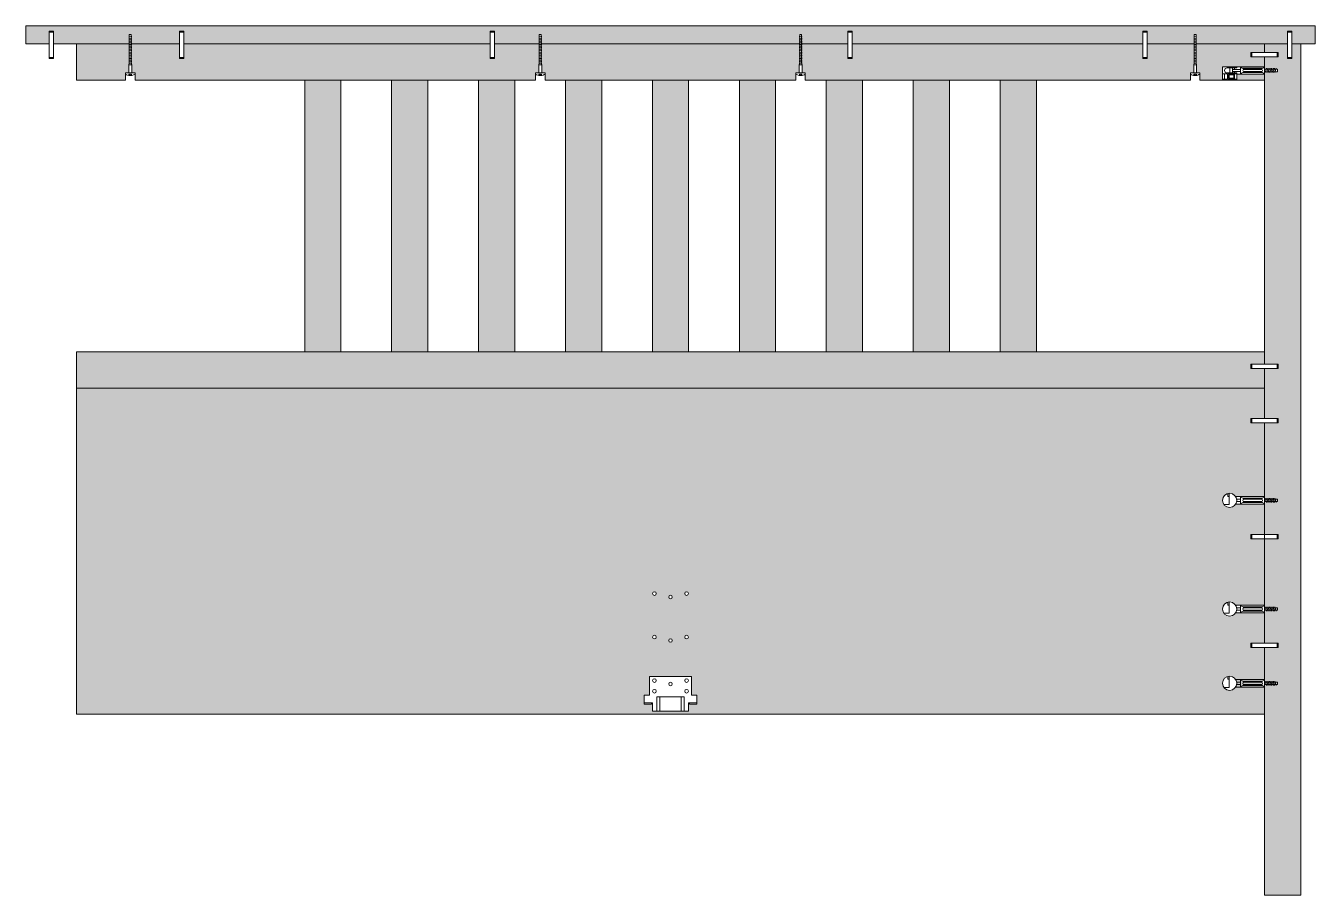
# Model space of a CAD drawing. Header units: metres. Extents: x -27.1 to 47.9, y -10.7 to 6.6.
# Drawn here: x -27.078 to -25.298, y -2.103 to -0.903 of the extents above; entities that cross this region are included whole.
import ezdxf

# ---------------------------------------------------------------- set-up
doc = ezdxf.new("R2010")
doc.units = ezdxf.units.M
doc.header["$MEASUREMENT"] = 0
doc.linetypes.add('DASHED', pattern=[0.00075, 0.0005, -0.00025])
doc.layers.add('A-DETL-MCUT1_Num_Penna__7', color=7, linetype='Continuous', lineweight=18)
doc.layers.add('A-SECT-MCUT_Num_Penna__7', color=7, linetype='Continuous', lineweight=18)
doc.layers.add('A-SECT-MCUT_Num_Penna__1', color=7, linetype='Continuous', lineweight=18, true_color=0xd1d2d4)

msp = doc.modelspace()

# ---------------------------------------------------------------- hatches: boundary and pattern name
at = {"layer": 'A-SECT-MCUT_Num_Penna__1', "linetype": 'Continuous', "lineweight": 18, "true_color": 0xd1d2d4}
for points in [[(-27.0776, -0.9033), (-27.0776, -0.9283), (-27.0453, -0.9283), (-27.0453, -0.912), (-27.0453, -0.9105), (-27.0393, -0.9105), (-27.0393, -0.912), (-27.0393, -0.912), (-27.0393, -0.9283), (-26.9347, -0.9283), (-26.9347, -0.9155), (-26.932, -0.9155), (-26.932, -0.9283), (-26.8656, -0.9283), (-26.8656, -0.912), (-26.8656, -0.9105), (-26.8596, -0.9105), (-26.8596, -0.912), (-26.8596, -0.912), (-26.8596, -0.9283), (-26.4366, -0.9283), (-26.4366, -0.912), (-26.4366, -0.9105), (-26.4306, -0.9105), (-26.4306, -0.912), (-26.4306, -0.912), (-26.4306, -0.9283), (-26.3687, -0.9283), (-26.3687, -0.9155), (-26.366, -0.9155), (-26.366, -0.9283), (-26.0093, -0.9283), (-26.0093, -0.9155), (-26.0066, -0.9155), (-26.0066, -0.9283), (-25.9427, -0.9283), (-25.9427, -0.912), (-25.9427, -0.9105), (-25.9367, -0.9105), (-25.9367, -0.912), (-25.9367, -0.912), (-25.9367, -0.9283), (-25.5356, -0.9283), (-25.5356, -0.912), (-25.5356, -0.9105), (-25.5296, -0.9105), (-25.5296, -0.912), (-25.5296, -0.912), (-25.5296, -0.9283), (-25.4647, -0.9283), (-25.4647, -0.9155), (-25.462, -0.9155), (-25.462, -0.9283), (-25.3359, -0.9283), (-25.3359, -0.912), (-25.3359, -0.9105), (-25.3299, -0.9105), (-25.3299, -0.9283), (-25.2976, -0.9283), (-25.2976, -0.9033)], [(-26.9347, -0.955), (-26.9347, -0.9283), (-27.0076, -0.9283), (-27.0076, -0.9783), (-26.9398, -0.9783), (-26.9398, -0.968), (-26.9354, -0.968), (-26.9354, -0.957)], [(-26.8656, -0.9283), (-26.932, -0.9283), (-26.932, -0.955), (-26.9314, -0.957), (-26.9314, -0.968), (-26.9268, -0.968), (-26.9268, -0.9783), (-26.3738, -0.9783), (-26.3738, -0.968), (-26.3693, -0.968), (-26.3693, -0.957), (-26.3687, -0.955), (-26.3687, -0.9283), (-26.4306, -0.9283), (-26.4306, -0.947), (-26.4306, -0.9485), (-26.4366, -0.9485), (-26.4366, -0.947), (-26.4366, -0.947), (-26.4366, -0.9283), (-26.8596, -0.9283), (-26.8596, -0.947), (-26.8596, -0.9485), (-26.8656, -0.9485), (-26.8656, -0.947), (-26.8656, -0.947)], [(-26.0093, -0.9283), (-26.366, -0.9283), (-26.366, -0.955), (-26.3653, -0.957), (-26.3653, -0.968), (-26.3608, -0.968), (-26.3608, -0.9783), (-26.0145, -0.9783), (-26.0145, -0.968), (-26.0099, -0.968), (-26.0099, -0.9548), (-26.0093, -0.9548)], [(-26.0066, -0.9283), (-26.0066, -0.955), (-26.0059, -0.957), (-26.0059, -0.968), (-26.0015, -0.968), (-26.0015, -0.9783), (-25.4698, -0.9783), (-25.4698, -0.968), (-25.4654, -0.968), (-25.4654, -0.957), (-25.4647, -0.955), (-25.4647, -0.9283), (-25.5296, -0.9283), (-25.5296, -0.9485), (-25.5356, -0.9485), (-25.5356, -0.947), (-25.5356, -0.947), (-25.5356, -0.9283), (-25.9367, -0.9283), (-25.9367, -0.9485), (-25.9427, -0.9485), (-25.9427, -0.947), (-25.9427, -0.947), (-25.9427, -0.9283)], [(-25.462, -0.9283), (-25.462, -0.955), (-25.4614, -0.957), (-25.4614, -0.968), (-25.4568, -0.968), (-25.4568, -0.9783), (-25.4256, -0.9783), (-25.4256, -0.9597), (-25.3676, -0.9597), (-25.3676, -0.9463), (-25.3866, -0.9463), (-25.3866, -0.9403), (-25.3676, -0.9403), (-25.3676, -0.9283)], [(-25.3661, -0.9667), (-25.3676, -0.9667), (-25.3676, -1.3703), (-25.3486, -1.3703), (-25.3486, -1.3763), (-25.3676, -1.3763), (-25.3676, -1.4453), (-25.3486, -1.4453), (-25.3486, -1.4513), (-25.3676, -1.4513), (-25.3676, -1.6053), (-25.3486, -1.6053), (-25.3486, -1.6113), (-25.3676, -1.6113), (-25.3676, -1.7553), (-25.3486, -1.7553), (-25.3486, -1.7613), (-25.3676, -1.7613), (-25.3676, -2.1033), (-25.3176, -2.1033), (-25.3176, -0.9283), (-25.3299, -0.9283), (-25.3299, -0.9485), (-25.3359, -0.9485), (-25.3359, -0.947), (-25.3359, -0.947), (-25.3359, -0.9283), (-25.3676, -0.9283), (-25.3676, -0.9403), (-25.3486, -0.9403), (-25.3486, -0.9463), (-25.3676, -0.9463), (-25.3676, -0.9632), (-25.3651, -0.9632), (-25.3647, -0.9619), (-25.361, -0.9619), (-25.3614, -0.9632), (-25.3595, -0.9632), (-25.3591, -0.9619), (-25.3554, -0.9619), (-25.3558, -0.9632), (-25.3539, -0.9632), (-25.3536, -0.9619), (-25.3496, -0.9619), (-25.3496, -0.9667), (-25.3531, -0.9667), (-25.3534, -0.9679), (-25.3609, -0.9679), (-25.3605, -0.9667), (-25.3624, -0.9667), (-25.3628, -0.9679), (-25.3665, -0.9679)], [(-26.6426, -0.9783), (-26.6926, -0.9783), (-26.6926, -1.3533), (-26.6426, -1.3533)], [(-26.5226, -0.9783), (-26.5726, -0.9783), (-26.5726, -1.3533), (-26.5226, -1.3533)], [(-26.4026, -0.9783), (-26.4526, -0.9783), (-26.4526, -1.3533), (-26.4026, -1.3533)], [(-26.2826, -0.9783), (-26.3326, -0.9783), (-26.3326, -1.3533), (-26.2826, -1.3533)], [(-26.1626, -0.9783), (-26.2126, -0.9783), (-26.2126, -1.3533), (-26.1626, -1.3533)], [(-26.0426, -0.9783), (-26.0926, -0.9783), (-26.0926, -1.3533), (-26.0426, -1.3533)], [(-25.9226, -0.9783), (-25.9726, -0.9783), (-25.9726, -1.3533), (-25.9226, -1.3533)], [(-25.8026, -0.9783), (-25.8526, -0.9783), (-25.8526, -1.3533), (-25.8026, -1.3533)], [(-25.6826, -0.9783), (-25.7326, -0.9783), (-25.7326, -1.3533), (-25.6826, -1.3533)], [(-25.3676, -0.9702), (-25.406, -0.9702), (-25.406, -0.9783), (-25.3676, -0.9783)], [(-25.3676, -1.3763), (-25.3866, -1.3763), (-25.3866, -1.3703), (-25.3676, -1.3703), (-25.3676, -1.3533), (-27.0076, -1.3533), (-27.0076, -1.4033), (-25.3676, -1.4033)]]:
    msp.add_hatch(color=254, dxfattribs=at).paths.add_polyline_path(points)
h = msp.add_hatch(color=254, dxfattribs=at)
h.paths.add_polyline_path([(-27.0076, -1.4033), (-27.0076, -1.8533), (-25.3676, -1.8533), (-25.3676, -1.8161, 0.437601), (-25.3719, -1.8123, 0.932839), (-25.3721, -1.8094), (-25.3961, -1.8086, -1.000001), (-25.3961, -1.8056), (-25.3676, -1.8056), (-25.3676, -1.7613), (-25.3866, -1.7613), (-25.3866, -1.7553), (-25.3676, -1.7553), (-25.3676, -1.7135), (-25.4075, -1.7135, -0.750297), (-25.4256, -1.7083, -0.751446), (-25.4075, -1.703), (-25.3676, -1.703), (-25.3676, -1.6113), (-25.3866, -1.6113), (-25.3866, -1.6053), (-25.3676, -1.6053), (-25.3676, -1.5635), (-25.4075, -1.5635, -0.750297), (-25.4256, -1.5583, -0.751446), (-25.4075, -1.553), (-25.3676, -1.553), (-25.3676, -1.4513), (-25.3866, -1.4513), (-25.3866, -1.4453), (-25.3676, -1.4453), (-25.3676, -1.4033)])
h.paths.add_polyline_path([(-26.2241, -1.8398), (-26.2241, -1.8273), (-26.2168, -1.8273), (-26.2168, -1.8013), (-26.1585, -1.8013), (-26.1585, -1.8273), (-26.1512, -1.8273), (-26.1512, -1.8398), (-26.1626, -1.8398), (-26.1626, -1.8494), (-26.2126, -1.8494), (-26.2126, -1.8398)], flags=0)
h.paths.add_polyline_path([(-26.2073, -1.747, -1), (-26.2123, -1.747, -1)], flags=0)
h.paths.add_polyline_path([(-26.2073, -1.687, -1), (-26.2123, -1.687, -1)], flags=0)
h.paths.add_polyline_path([(-26.1851, -1.7517, -1), (-26.1901, -1.7517, -1)], flags=0)
h.paths.add_polyline_path([(-26.1901, -1.6917, -1), (-26.1851, -1.6917, -1)], flags=0)
h.paths.add_polyline_path([(-26.168, -1.747, -1), (-26.163, -1.747, -1)], flags=0)
h.paths.add_polyline_path([(-26.168, -1.687, -1), (-26.163, -1.687, -1)], flags=0)
h.paths.add_polyline_path([(-25.406, -1.8108, -1), (-25.4256, -1.8108, -0.751446), (-25.4075, -1.8056, -0.141914)], flags=0)
h.paths.add_polyline_path([(-25.3708, -1.8139), (-25.3974, -1.8139, -0.267949), (-25.3961, -1.8131), (-25.3961, -1.8124), (-25.3721, -1.8131, -0.267949)], flags=0)

# ---------------------------------------------------------------- linework, layer by layer
at = {"layer": 'A-DETL-MCUT1_Num_Penna__7', "color": 7, "linetype": 'Continuous', "lineweight": 18}
for p, q in [((-27.0453, -0.912), (-27.0438, -0.9105)), ((-27.0393, -0.912), (-27.0453, -0.912)), ((-27.0453, -0.947), (-27.0453, -0.912)), ((-27.0408, -0.9105), (-27.0438, -0.9105)), ((-27.0393, -0.912), (-27.0408, -0.9105)), ((-27.0393, -0.947), (-27.0393, -0.912)), ((-26.9354, -0.9184), (-26.9314, -0.9182)), ((-26.9354, -0.9206), (-26.9314, -0.9204)), ((-26.9354, -0.9206), (-26.9314, -0.9204)), ((-26.9354, -0.9227), (-26.9314, -0.9225)), ((-26.9354, -0.9249), (-26.9314, -0.9247)), ((-26.9347, -0.9205), (-26.9347, -0.9155)), ((-26.932, -0.9155), (-26.9347, -0.9155)), ((-26.9347, -0.9313), (-26.9347, -0.9205)), ((-26.932, -0.9204), (-26.932, -0.9155)), ((-26.932, -0.9313), (-26.932, -0.9204)), ((-26.8656, -0.912), (-26.8641, -0.9105)), ((-26.8596, -0.912), (-26.8656, -0.912)), ((-26.8656, -0.947), (-26.8656, -0.912)), ((-26.8611, -0.9105), (-26.8641, -0.9105)), ((-26.8596, -0.912), (-26.8611, -0.9105)), ((-26.8596, -0.947), (-26.8596, -0.912)), ((-26.4366, -0.912), (-26.4351, -0.9105)), ((-26.4306, -0.912), (-26.4366, -0.912)), ((-26.4366, -0.947), (-26.4366, -0.912)), ((-26.4321, -0.9105), (-26.4351, -0.9105)), ((-26.4306, -0.912), (-26.4321, -0.9105)), ((-26.4306, -0.947), (-26.4306, -0.912)), ((-26.3693, -0.9184), (-26.3653, -0.9182)), ((-26.3693, -0.9206), (-26.3653, -0.9204)), ((-26.3693, -0.9206), (-26.3653, -0.9204)), ((-26.3693, -0.9227), (-26.3653, -0.9225)), ((-26.3693, -0.9249), (-26.3653, -0.9247)), ((-26.3687, -0.9205), (-26.3687, -0.9155)), ((-26.366, -0.9155), (-26.3687, -0.9155)), ((-26.3687, -0.9313), (-26.3687, -0.9205)), ((-26.366, -0.9204), (-26.366, -0.9155)), ((-26.366, -0.9313), (-26.366, -0.9204)), ((-26.0059, -0.9184), (-26.0099, -0.9182)), ((-26.0059, -0.9206), (-26.0099, -0.9204)), ((-26.0059, -0.9206), (-26.0099, -0.9204)), ((-26.0059, -0.9227), (-26.0099, -0.9225)), ((-26.0059, -0.9249), (-26.0099, -0.9247)), ((-26.0093, -0.9204), (-26.0093, -0.9155)), ((-26.0093, -0.9155), (-26.0066, -0.9155)), ((-26.0093, -0.9313), (-26.0093, -0.9204)), ((-26.0066, -0.9205), (-26.0066, -0.9155)), ((-26.0066, -0.9313), (-26.0066, -0.9205)), ((-25.9427, -0.912), (-25.9412, -0.9105)), ((-25.9367, -0.912), (-25.9427, -0.912)), ((-25.9427, -0.947), (-25.9427, -0.912)), ((-25.9382, -0.9105), (-25.9412, -0.9105)), ((-25.9367, -0.912), (-25.9382, -0.9105)), ((-25.9367, -0.947), (-25.9367, -0.912)), ((-25.5356, -0.912), (-25.5341, -0.9105)), ((-25.5296, -0.912), (-25.5356, -0.912)), ((-25.5356, -0.947), (-25.5356, -0.912)), ((-25.5311, -0.9105), (-25.5341, -0.9105)), ((-25.5296, -0.912), (-25.5311, -0.9105)), ((-25.5296, -0.947), (-25.5296, -0.912)), ((-25.4654, -0.9184), (-25.4614, -0.9182)), ((-25.4654, -0.9206), (-25.4614, -0.9204)), ((-25.4654, -0.9206), (-25.4614, -0.9204)), ((-25.4654, -0.9227), (-25.4614, -0.9225)), ((-25.4654, -0.9249), (-25.4614, -0.9247)), ((-25.4647, -0.9205), (-25.4647, -0.9155)), ((-25.462, -0.9155), (-25.4647, -0.9155)), ((-25.4647, -0.9313), (-25.4647, -0.9205)), ((-25.462, -0.9204), (-25.462, -0.9155)), ((-25.462, -0.9313), (-25.462, -0.9204)), ((-25.3359, -0.912), (-25.3344, -0.9105)), ((-25.3299, -0.912), (-25.3359, -0.912)), ((-25.3359, -0.947), (-25.3359, -0.912)), ((-25.3314, -0.9105), (-25.3344, -0.9105)), ((-25.3299, -0.912), (-25.3314, -0.9105)), ((-25.3299, -0.947), (-25.3299, -0.912)), ((-26.9354, -0.927), (-26.9314, -0.9268)), ((-26.9354, -0.9292), (-26.9314, -0.929)), ((-26.9354, -0.9314), (-26.9314, -0.9312)), ((-26.9354, -0.9335), (-26.9314, -0.9333)), ((-26.9354, -0.9357), (-26.9314, -0.9354)), ((-26.9354, -0.9378), (-26.9314, -0.9376)), ((-26.9354, -0.94), (-26.9314, -0.9397)), ((-26.9354, -0.9421), (-26.9314, -0.9419)), ((-26.9347, -0.955), (-26.9347, -0.9285)), ((-26.932, -0.955), (-26.932, -0.9285)), ((-26.3693, -0.927), (-26.3653, -0.9268)), ((-26.3693, -0.9292), (-26.3653, -0.929)), ((-26.3693, -0.9314), (-26.3653, -0.9312)), ((-26.3693, -0.9335), (-26.3653, -0.9333)), ((-26.3693, -0.9357), (-26.3653, -0.9354)), ((-26.3693, -0.9378), (-26.3653, -0.9376)), ((-26.3693, -0.94), (-26.3653, -0.9397)), ((-26.3693, -0.9421), (-26.3653, -0.9419)), ((-26.3687, -0.955), (-26.3687, -0.9285)), ((-26.366, -0.955), (-26.366, -0.9285)), ((-26.0059, -0.927), (-26.0099, -0.9268)), ((-26.0059, -0.9292), (-26.0099, -0.929)), ((-26.0059, -0.9314), (-26.0099, -0.9312)), ((-26.0059, -0.9335), (-26.0099, -0.9333)), ((-26.0059, -0.9357), (-26.0099, -0.9354)), ((-26.0059, -0.9378), (-26.0099, -0.9376)), ((-26.0059, -0.94), (-26.0099, -0.9397)), ((-26.0059, -0.9421), (-26.0099, -0.9419)), ((-26.0093, -0.955), (-26.0093, -0.9285)), ((-26.0066, -0.955), (-26.0066, -0.9285)), ((-25.4654, -0.927), (-25.4614, -0.9268)), ((-25.4654, -0.9292), (-25.4614, -0.929)), ((-25.4654, -0.9314), (-25.4614, -0.9312)), ((-25.4654, -0.9335), (-25.4614, -0.9333)), ((-25.4654, -0.9357), (-25.4614, -0.9354)), ((-25.4654, -0.9378), (-25.4614, -0.9376)), ((-25.4654, -0.94), (-25.4614, -0.9397)), ((-25.4654, -0.9421), (-25.4614, -0.9419)), ((-25.4647, -0.955), (-25.4647, -0.9285)), ((-25.462, -0.955), (-25.462, -0.9285)), ((-25.3851, -0.9403), (-25.3866, -0.9418)), ((-25.3866, -0.9418), (-25.3866, -0.9448)), ((-25.3851, -0.9403), (-25.3851, -0.9463)), ((-25.3501, -0.9403), (-25.3851, -0.9403)), ((-25.3501, -0.9403), (-25.3486, -0.9418)), ((-25.3501, -0.9403), (-25.3501, -0.9463)), ((-25.3486, -0.9448), (-25.3486, -0.9418)), ((-27.0453, -0.947), (-27.0438, -0.9485)), ((-27.0393, -0.947), (-27.0453, -0.947)), ((-27.0438, -0.9485), (-27.0408, -0.9485)), ((-27.0393, -0.947), (-27.0408, -0.9485)), ((-26.9354, -0.9443), (-26.9314, -0.944)), ((-26.9354, -0.9443), (-26.9314, -0.944)), ((-26.9354, -0.9464), (-26.9314, -0.9462)), ((-26.9354, -0.9486), (-26.9314, -0.9483)), ((-26.9354, -0.9507), (-26.9314, -0.9505)), ((-26.9354, -0.9529), (-26.9314, -0.9526)), ((-26.9354, -0.955), (-26.9314, -0.9548)), ((-26.9347, -0.955), (-26.9354, -0.957)), ((-26.9354, -0.968), (-26.9354, -0.957)), ((-26.9354, -0.957), (-26.9314, -0.957)), ((-26.9314, -0.957), (-26.932, -0.955)), ((-26.9314, -0.968), (-26.9314, -0.957)), ((-26.8656, -0.947), (-26.8641, -0.9485)), ((-26.8596, -0.947), (-26.8656, -0.947)), ((-26.8641, -0.9485), (-26.8611, -0.9485)), ((-26.8596, -0.947), (-26.8611, -0.9485)), ((-26.4366, -0.947), (-26.4351, -0.9485)), ((-26.4306, -0.947), (-26.4366, -0.947)), ((-26.4351, -0.9485), (-26.4321, -0.9485)), ((-26.4306, -0.947), (-26.4321, -0.9485)), ((-26.3693, -0.9443), (-26.3653, -0.944)), ((-26.3693, -0.9443), (-26.3653, -0.944)), ((-26.3693, -0.9464), (-26.3653, -0.9462)), ((-26.3693, -0.9486), (-26.3653, -0.9483)), ((-26.3693, -0.9507), (-26.3653, -0.9505)), ((-26.3693, -0.9529), (-26.3653, -0.9526)), ((-26.3693, -0.955), (-26.3653, -0.9548)), ((-26.3687, -0.955), (-26.3693, -0.957)), ((-26.3693, -0.968), (-26.3693, -0.957)), ((-26.3693, -0.957), (-26.3653, -0.957)), ((-26.3653, -0.957), (-26.366, -0.955)), ((-26.3653, -0.968), (-26.3653, -0.957)), ((-26.0059, -0.9443), (-26.0099, -0.944)), ((-26.0059, -0.9443), (-26.0099, -0.944)), ((-26.0059, -0.9464), (-26.0099, -0.9462)), ((-26.0059, -0.9486), (-26.0099, -0.9483)), ((-26.0059, -0.9507), (-26.0099, -0.9505)), ((-26.0059, -0.9529), (-26.0099, -0.9526)), ((-26.0059, -0.955), (-26.0099, -0.9548)), ((-26.0099, -0.957), (-26.0093, -0.955)), ((-26.0099, -0.968), (-26.0099, -0.957)), ((-26.0059, -0.957), (-26.0099, -0.957)), ((-26.0066, -0.955), (-26.0059, -0.957)), ((-26.0059, -0.968), (-26.0059, -0.957)), ((-25.9427, -0.947), (-25.9412, -0.9485)), ((-25.9367, -0.947), (-25.9427, -0.947)), ((-25.9412, -0.9485), (-25.9382, -0.9485)), ((-25.9367, -0.947), (-25.9382, -0.9485)), ((-25.5356, -0.947), (-25.5341, -0.9485)), ((-25.5296, -0.947), (-25.5356, -0.947)), ((-25.5341, -0.9485), (-25.5311, -0.9485)), ((-25.5296, -0.947), (-25.5311, -0.9485)), ((-25.4654, -0.9443), (-25.4614, -0.944)), ((-25.4654, -0.9443), (-25.4614, -0.944)), ((-25.4654, -0.9464), (-25.4614, -0.9462)), ((-25.4654, -0.9486), (-25.4614, -0.9483)), ((-25.4654, -0.9507), (-25.4614, -0.9505)), ((-25.4654, -0.9529), (-25.4614, -0.9526)), ((-25.4654, -0.955), (-25.4614, -0.9548)), ((-25.4647, -0.955), (-25.4654, -0.957)), ((-25.4654, -0.968), (-25.4654, -0.957)), ((-25.4654, -0.957), (-25.4614, -0.957)), ((-25.4614, -0.957), (-25.462, -0.955)), ((-25.4614, -0.968), (-25.4614, -0.957)), ((-25.406, -0.9597), (-25.4256, -0.9597)), ((-25.4256, -0.9695), (-25.4256, -0.9597)), ((-25.406, -0.9614), (-25.406, -0.9597)), ((-25.4006, -0.9702), (-25.4006, -0.9597)), ((-25.3851, -0.9463), (-25.3866, -0.9448)), ((-25.3501, -0.9463), (-25.3851, -0.9463)), ((-25.3676, -0.9702), (-25.3676, -0.9597)), ((-25.3501, -0.9463), (-25.3486, -0.9448)), ((-25.3359, -0.947), (-25.3344, -0.9485)), ((-25.3299, -0.947), (-25.3359, -0.947)), ((-25.3344, -0.9485), (-25.3314, -0.9485)), ((-25.3299, -0.947), (-25.3314, -0.9485)), ((-26.9398, -0.968), (-26.9398, -0.9699)), ((-26.9268, -0.968), (-26.9398, -0.968)), ((-26.9328, -0.9719), (-26.934, -0.9719)), ((-26.9268, -0.968), (-26.9268, -0.9699)), ((-26.3738, -0.968), (-26.3738, -0.9699)), ((-26.3608, -0.968), (-26.3738, -0.968)), ((-26.3667, -0.9719), (-26.3679, -0.9719)), ((-26.3608, -0.968), (-26.3608, -0.9699)), ((-26.0145, -0.968), (-26.0145, -0.9699)), ((-26.0145, -0.968), (-26.0015, -0.968)), ((-26.0085, -0.9719), (-26.0073, -0.9719)), ((-26.0015, -0.968), (-26.0015, -0.9699)), ((-25.4698, -0.968), (-25.4698, -0.9699)), ((-25.4568, -0.968), (-25.4698, -0.968)), ((-25.4628, -0.9719), (-25.464, -0.9719)), ((-25.4568, -0.968), (-25.4568, -0.9699)), ((-25.4185, -0.9695), (-25.4256, -0.9695)), ((-25.4256, -0.9783), (-25.4256, -0.9769)), ((-25.4185, -0.9769), (-25.4256, -0.9769)), ((-25.406, -0.9783), (-25.4256, -0.9783)), ((-25.4227, -0.9769), (-25.4227, -0.9695)), ((-25.406, -0.9614), (-25.4193, -0.9614)), ((-25.406, -0.9684), (-25.4193, -0.9684)), ((-25.4185, -0.9695), (-25.4185, -0.9769)), ((-25.406, -0.9695), (-25.4178, -0.9695)), ((-25.4178, -0.9695), (-25.4178, -0.9769)), ((-25.406, -0.9769), (-25.4178, -0.9769)), ((-25.41, -0.971), (-25.4165, -0.971)), ((-25.4165, -0.9755), (-25.4165, -0.971)), ((-25.41, -0.9755), (-25.4165, -0.9755)), ((-25.4156, -0.9614), (-25.4156, -0.9684)), ((-25.4156, -0.9614), (-25.4119, -0.9614)), ((-25.4156, -0.9684), (-25.4119, -0.9684)), ((-25.4119, -0.9684), (-25.4119, -0.9614)), ((-25.4119, -0.9634), (-25.4006, -0.9634)), ((-25.4119, -0.9664), (-25.4006, -0.9664)), ((-25.41, -0.9755), (-25.41, -0.971)), ((-25.4089, -0.9634), (-25.4089, -0.9614)), ((-25.4089, -0.9684), (-25.4089, -0.9664)), ((-25.4089, -0.9769), (-25.4089, -0.9695)), ((-25.406, -0.9783), (-25.406, -0.9684)), ((-25.3706, -0.9619), (-25.3976, -0.9619)), ((-25.3976, -0.9619), (-25.3976, -0.9619)), ((-25.3976, -0.9649), (-25.3976, -0.9649)), ((-25.3976, -0.9679), (-25.3706, -0.9679)), ((-25.3961, -0.9627), (-25.3721, -0.9627)), ((-25.3961, -0.9634), (-25.3721, -0.9634)), ((-25.3721, -0.9664), (-25.3961, -0.9664)), ((-25.3961, -0.9672), (-25.3721, -0.9672)), ((-25.3706, -0.9619), (-25.3706, -0.9619)), ((-25.3706, -0.9649), (-25.3706, -0.9649)), ((-25.3647, -0.9619), (-25.3665, -0.9679)), ((-25.3629, -0.9619), (-25.3646, -0.9679)), ((-25.361, -0.9619), (-25.3628, -0.9679)), ((-25.3591, -0.9619), (-25.3609, -0.9679)), ((-25.3573, -0.9619), (-25.359, -0.9679)), ((-25.3554, -0.9619), (-25.3572, -0.9679)), ((-25.3536, -0.9619), (-25.3553, -0.9679)), ((-25.3517, -0.9619), (-25.3534, -0.9679)), ((-25.3496, -0.9667), (-25.3496, -0.9632)), ((-25.3851, -1.3703), (-25.3866, -1.3718)), ((-25.3851, -1.3703), (-25.3851, -1.3763)), ((-25.3501, -1.3703), (-25.3851, -1.3703)), ((-25.3501, -1.3703), (-25.3486, -1.3718)), ((-25.3501, -1.3703), (-25.3501, -1.3763)), ((-25.3866, -1.3718), (-25.3866, -1.3748)), ((-25.3851, -1.3763), (-25.3866, -1.3748)), ((-25.3501, -1.3763), (-25.3851, -1.3763)), ((-25.3501, -1.3763), (-25.3486, -1.3748)), ((-25.3486, -1.3748), (-25.3486, -1.3718)), ((-25.3851, -1.4453), (-25.3866, -1.4468)), ((-25.3866, -1.4468), (-25.3866, -1.4498)), ((-25.3851, -1.4513), (-25.3866, -1.4498)), ((-25.3851, -1.4453), (-25.3851, -1.4513)), ((-25.3501, -1.4453), (-25.3851, -1.4453)), ((-25.3501, -1.4513), (-25.3851, -1.4513)), ((-25.3501, -1.4453), (-25.3486, -1.4468)), ((-25.3501, -1.4453), (-25.3501, -1.4513)), ((-25.3501, -1.4513), (-25.3486, -1.4498)), ((-25.3486, -1.4498), (-25.3486, -1.4468)), ((-25.4163, -1.5638), (-25.4163, -1.5485)), ((-25.4239, -1.5638), (-25.4163, -1.5638)), ((-25.4183, -1.5528), (-25.4183, -1.5488)), ((-25.4163, -1.5528), (-25.4183, -1.5528)), ((-25.4061, -1.5568), (-25.4006, -1.5568)), ((-25.4061, -1.5598), (-25.4006, -1.5598)), ((-25.4006, -1.553), (-25.4006, -1.5635)), ((-25.3976, -1.5553), (-25.3706, -1.5553)), ((-25.3976, -1.5583), (-25.3976, -1.5583)), ((-25.3706, -1.5613), (-25.3976, -1.5613)), ((-25.3976, -1.5613), (-25.3976, -1.5613)), ((-25.3961, -1.556), (-25.3721, -1.556)), ((-25.3721, -1.5568), (-25.3961, -1.5568)), ((-25.3961, -1.5598), (-25.3721, -1.5598)), ((-25.3961, -1.5605), (-25.3721, -1.5605)), ((-25.3706, -1.5583), (-25.3706, -1.5583)), ((-25.3706, -1.5613), (-25.3706, -1.5613)), ((-25.3676, -1.553), (-25.3676, -1.5635)), ((-25.3647, -1.5613), (-25.3665, -1.5553)), ((-25.3629, -1.5613), (-25.3646, -1.5553)), ((-25.361, -1.5613), (-25.3628, -1.5553)), ((-25.3591, -1.5613), (-25.3609, -1.5553)), ((-25.3573, -1.5613), (-25.359, -1.5553)), ((-25.3554, -1.5613), (-25.3572, -1.5553)), ((-25.3536, -1.5613), (-25.3553, -1.5553)), ((-25.3517, -1.5613), (-25.3534, -1.5553)), ((-25.3496, -1.5565), (-25.3496, -1.56)), ((-25.3851, -1.6053), (-25.3866, -1.6068)), ((-25.3866, -1.6068), (-25.3866, -1.6098)), ((-25.3851, -1.6113), (-25.3866, -1.6098)), ((-25.3851, -1.6053), (-25.3851, -1.6113)), ((-25.3501, -1.6053), (-25.3851, -1.6053)), ((-25.3501, -1.6113), (-25.3851, -1.6113)), ((-25.3501, -1.6053), (-25.3486, -1.6068)), ((-25.3501, -1.6053), (-25.3501, -1.6113)), ((-25.3501, -1.6113), (-25.3486, -1.6098)), ((-25.3486, -1.6098), (-25.3486, -1.6068)), ((-25.4183, -1.7028), (-25.4183, -1.6988)), ((-25.4163, -1.7028), (-25.4183, -1.7028)), ((-25.4163, -1.7138), (-25.4163, -1.6985)), ((-25.4061, -1.7068), (-25.4006, -1.7068)), ((-25.4006, -1.703), (-25.4006, -1.7135)), ((-25.3976, -1.7053), (-25.3706, -1.7053)), ((-25.3976, -1.7083), (-25.3976, -1.7083)), ((-25.3961, -1.706), (-25.3721, -1.706)), ((-25.3721, -1.7068), (-25.3961, -1.7068)), ((-25.3706, -1.7083), (-25.3706, -1.7083)), ((-25.3676, -1.703), (-25.3676, -1.7135)), ((-25.3647, -1.7113), (-25.3665, -1.7053)), ((-25.3629, -1.7113), (-25.3646, -1.7053)), ((-25.361, -1.7113), (-25.3628, -1.7053)), ((-25.3591, -1.7113), (-25.3609, -1.7053)), ((-25.3573, -1.7113), (-25.359, -1.7053)), ((-25.3554, -1.7113), (-25.3572, -1.7053)), ((-25.3536, -1.7113), (-25.3553, -1.7053)), ((-25.3517, -1.7113), (-25.3534, -1.7053)), ((-25.3496, -1.7065), (-25.3496, -1.71)), ((-25.4239, -1.7138), (-25.4163, -1.7138)), ((-25.4061, -1.7098), (-25.4006, -1.7098)), ((-25.3706, -1.7113), (-25.3976, -1.7113)), ((-25.3976, -1.7113), (-25.3976, -1.7113)), ((-25.3961, -1.7098), (-25.3721, -1.7098)), ((-25.3961, -1.7105), (-25.3721, -1.7105)), ((-25.3706, -1.7113), (-25.3706, -1.7113)), ((-25.3851, -1.7553), (-25.3866, -1.7568)), ((-25.3866, -1.7568), (-25.3866, -1.7598)), ((-25.3851, -1.7613), (-25.3866, -1.7598)), ((-25.3851, -1.7553), (-25.3851, -1.7613)), ((-25.3501, -1.7553), (-25.3851, -1.7553)), ((-25.3501, -1.7613), (-25.3851, -1.7613)), ((-25.3501, -1.7553), (-25.3486, -1.7568)), ((-25.3501, -1.7553), (-25.3501, -1.7613)), ((-25.3501, -1.7613), (-25.3486, -1.7598)), ((-25.3486, -1.7598), (-25.3486, -1.7568)), ((-26.2168, -1.8013), (-26.2168, -1.8273)), ((-26.1585, -1.8013), (-26.1585, -1.8273)), ((-25.4183, -1.8053), (-25.4183, -1.8014)), ((-25.4163, -1.8053), (-25.4183, -1.8053)), ((-25.4163, -1.8164), (-25.4163, -1.8011)), ((-25.4061, -1.8094), (-25.4006, -1.8094)), ((-25.4061, -1.8124), (-25.4006, -1.8124)), ((-25.4006, -1.8056), (-25.4006, -1.8161)), ((-25.3976, -1.8079), (-25.3706, -1.8079)), ((-25.3976, -1.8109), (-25.3976, -1.8109)), ((-25.3706, -1.8139), (-25.3976, -1.8139)), ((-25.3976, -1.8139), (-25.3976, -1.8139)), ((-25.3961, -1.8086), (-25.3721, -1.8086)), ((-25.3721, -1.8094), (-25.3961, -1.8094)), ((-25.3961, -1.8124), (-25.3721, -1.8124)), ((-25.3961, -1.8131), (-25.3721, -1.8131)), ((-25.3706, -1.8109), (-25.3706, -1.8109)), ((-25.3706, -1.8139), (-25.3706, -1.8139)), ((-25.3676, -1.8056), (-25.3676, -1.8161)), ((-25.3647, -1.8139), (-25.3665, -1.8079)), ((-25.3629, -1.8139), (-25.3646, -1.8079)), ((-25.361, -1.8139), (-25.3628, -1.8079)), ((-25.3591, -1.8139), (-25.3609, -1.8079)), ((-25.3573, -1.8139), (-25.359, -1.8079)), ((-25.3554, -1.8139), (-25.3572, -1.8079)), ((-25.3536, -1.8139), (-25.3553, -1.8079)), ((-25.3517, -1.8139), (-25.3534, -1.8079)), ((-25.3496, -1.8091), (-25.3496, -1.8126)), ((-26.2168, -1.8273), (-26.2241, -1.8273)), ((-26.2064, -1.8494), (-26.2064, -1.8296)), ((-26.2064, -1.8296), (-26.1689, -1.8296)), ((-26.2022, -1.8296), (-26.2022, -1.8494)), ((-26.173, -1.8296), (-26.173, -1.8494)), ((-26.1689, -1.8494), (-26.1689, -1.8296)), ((-26.1585, -1.8273), (-26.1512, -1.8273)), ((-25.4239, -1.8164), (-25.4163, -1.8164)), ((-26.2126, -1.8377), (-26.2241, -1.8377)), ((-26.2137, -1.8398), (-26.2241, -1.8398)), ((-26.2137, -1.8377), (-26.2137, -1.8398)), ((-26.2126, -1.8377), (-26.2126, -1.8494)), ((-26.1626, -1.8377), (-26.1626, -1.8494)), ((-26.1626, -1.8377), (-26.1512, -1.8377)), ((-26.1616, -1.8377), (-26.1616, -1.8398)), ((-26.1616, -1.8398), (-26.1512, -1.8398))]:
    msp.add_line(p, q, dxfattribs=at)
at = {"layer": 'A-DETL-MCUT1_Num_Penna__7', "color": 7, "linetype": 'DASHED', "lineweight": 18}
for p, q in [((-26.9316, -0.9701), (-26.9352, -0.9701)), ((-26.9352, -0.9718), (-26.9352, -0.9701)), ((-26.9343, -0.9719), (-26.9343, -0.9701)), ((-26.9325, -0.9719), (-26.9325, -0.9701)), ((-26.9316, -0.9718), (-26.9316, -0.9701)), ((-26.3655, -0.9701), (-26.3692, -0.9701)), ((-26.3692, -0.9718), (-26.3692, -0.9701)), ((-26.3682, -0.9719), (-26.3682, -0.9701)), ((-26.3664, -0.9719), (-26.3664, -0.9701)), ((-26.3655, -0.9718), (-26.3655, -0.9701)), ((-26.0097, -0.9701), (-26.0061, -0.9701)), ((-26.0097, -0.9718), (-26.0097, -0.9701)), ((-26.0088, -0.9719), (-26.0088, -0.9701)), ((-26.007, -0.9719), (-26.007, -0.9701)), ((-26.0061, -0.9718), (-26.0061, -0.9701)), ((-25.4616, -0.9701), (-25.4652, -0.9701)), ((-25.4652, -0.9718), (-25.4652, -0.9701)), ((-25.4643, -0.9719), (-25.4643, -0.9701)), ((-25.4625, -0.9719), (-25.4625, -0.9701)), ((-25.4616, -0.9718), (-25.4616, -0.9701))]:
    msp.add_line(p, q, dxfattribs=at)
at = {"layer": 'A-DETL-MCUT1_Num_Penna__7', "color": 7, "linetype": 'Continuous', "lineweight": 18, "flags": 128}
for points in [[(-25.3496, -0.9632), (-25.3676, -0.9632)], [(-25.3676, -0.9667), (-25.3496, -0.9667)], [(-25.3676, -1.5565), (-25.3496, -1.5565)], [(-25.3496, -1.56), (-25.3676, -1.56)], [(-25.3676, -1.7065), (-25.3496, -1.7065)], [(-25.3496, -1.71), (-25.3676, -1.71)], [(-26.1585, -1.8013), (-26.2168, -1.8013)], [(-25.3676, -1.8091), (-25.3496, -1.8091)], [(-25.3496, -1.8126), (-25.3676, -1.8126)], [(-26.2241, -1.8273), (-26.2241, -1.8398)], [(-26.1512, -1.8398), (-26.1512, -1.8273)], [(-26.2126, -1.8494), (-26.1626, -1.8494)]]:
    msp.add_lwpolyline(points, dxfattribs=at)
at = {"layer": 'A-DETL-MCUT1_Num_Penna__7', "color": 7, "linetype": 'Continuous', "lineweight": 18}
for centre, radius in [((-25.4158, -1.5583), 0.0098), ((-26.2098, -1.687), 0.0025), ((-26.1876, -1.6917), 0.0025), ((-26.1655, -1.687), 0.0025), ((-25.4158, -1.7083), 0.0098), ((-26.2098, -1.747), 0.0025), ((-26.1876, -1.7517), 0.0025), ((-26.1655, -1.747), 0.0025), ((-26.2098, -1.807), 0.0025), ((-26.2098, -1.807), 0.0025), ((-26.1876, -1.8117), 0.0025), ((-26.1876, -1.8117), 0.0025), ((-26.1655, -1.807), 0.0025), ((-26.1655, -1.807), 0.0025), ((-25.4158, -1.8108), 0.0098), ((-26.2098, -1.8217), 0.0025), ((-26.1655, -1.8217), 0.0025)]:
    msp.add_circle(centre, radius, dxfattribs=at)
for centre, radius, start, end in [((-25.3971, -0.9581), 0.00389, 204.283, 261.9772), ((-25.3712, -0.9581), 0.00389, 278.0228, 335.717), ((-26.9335, -0.9609), 0.011, 235.237, 267.7461), ((-26.9334, -0.96), 0.0119, 272.9028, 303.3985), ((-26.3675, -0.9609), 0.011, 235.237, 267.7461), ((-26.3673, -0.96), 0.0119, 272.9028, 303.3985), ((-26.0079, -0.96), 0.0119, 236.6015, 267.0972), ((-26.0078, -0.9609), 0.011, 272.2539, 304.763), ((-25.4635, -0.9609), 0.011, 235.237, 267.7461), ((-25.4634, -0.96), 0.0119, 272.9028, 303.3985), ((-25.4193, -0.9649), 0.0035, 90, 270), ((-25.3971, -0.9718), 0.00389, 98.0228, 155.717), ((-25.3961, -0.9649), 0.0015, 90, 180), ((-25.3961, -0.9649), 0.0015, 180, 270), ((-25.3961, -0.9612), 0.0015, 210, 270), ((-25.3961, -0.9687), 0.0015, 90, 150), ((-25.3721, -0.9612), 0.0015, 270, 330), ((-25.3721, -0.9649), 0.0015, 0, 90), ((-25.3721, -0.9649), 0.0015, 270, 0), ((-25.3721, -0.9687), 0.0015, 30, 90), ((-25.3712, -0.9718), 0.00389, 24.283, 81.9772), ((-25.3971, -1.5514), 0.00389, 204.283, 261.9772), ((-25.3971, -1.5651), 0.00389, 98.0228, 155.717), ((-25.3961, -1.5583), 0.0015, 90, 180), ((-25.3961, -1.5583), 0.0015, 180, 270), ((-25.3961, -1.5545), 0.0015, 210, 270), ((-25.3961, -1.562), 0.0015, 90, 150), ((-25.3721, -1.5545), 0.0015, 270, 330), ((-25.3721, -1.5583), 0.0015, 0, 90), ((-25.3721, -1.5583), 0.0015, 270, 0), ((-25.3721, -1.562), 0.0015, 30, 90), ((-25.3712, -1.5514), 0.00389, 278.0228, 335.717), ((-25.3712, -1.5651), 0.00389, 24.283, 81.9772), ((-25.3971, -1.7014), 0.00389, 204.283, 261.9772), ((-25.3961, -1.7083), 0.0015, 90, 180), ((-25.3961, -1.7083), 0.0015, 180, 270), ((-25.3961, -1.7045), 0.0015, 210, 270), ((-25.3721, -1.7045), 0.0015, 270, 330), ((-25.3721, -1.7083), 0.0015, 0, 90), ((-25.3721, -1.7083), 0.0015, 270, 0), ((-25.3712, -1.7014), 0.00389, 278.0228, 335.717), ((-25.3971, -1.7151), 0.00389, 98.0228, 155.717), ((-25.3961, -1.712), 0.0015, 90, 150), ((-25.3721, -1.712), 0.0015, 30, 90), ((-25.3712, -1.7151), 0.00389, 24.283, 81.9772), ((-25.3971, -1.804), 0.00389, 204.283, 261.9772), ((-25.3971, -1.8177), 0.00389, 98.0228, 155.717), ((-25.3961, -1.8109), 0.0015, 90, 180), ((-25.3961, -1.8109), 0.0015, 180, 270), ((-25.3961, -1.8071), 0.0015, 210, 270), ((-25.3961, -1.8146), 0.0015, 90, 150), ((-25.3721, -1.8071), 0.0015, 270, 330), ((-25.3721, -1.8109), 0.0015, 0, 90), ((-25.3721, -1.8109), 0.0015, 270, 0), ((-25.3721, -1.8146), 0.0015, 30, 90), ((-25.3712, -1.804), 0.00389, 278.0228, 335.717), ((-25.3712, -1.8177), 0.00389, 24.283, 81.9772)]:
    msp.add_arc(centre, radius, start, end, dxfattribs=at)
at = {"layer": 'A-SECT-MCUT_Num_Penna__7', "color": 7, "linetype": 'Continuous', "lineweight": 18}
for p, q in [((-27.0776, -0.9033), (-27.0776, -0.9283)), ((-25.2976, -0.9033), (-25.2976, -0.9283)), ((-27.0776, -0.9283), (-27.0453, -0.9283)), ((-27.0393, -0.9283), (-26.9347, -0.9283)), ((-27.0076, -0.9283), (-26.9347, -0.9283)), ((-27.0076, -0.9783), (-27.0076, -0.9283)), ((-26.932, -0.9283), (-26.8656, -0.9283)), ((-26.932, -0.9283), (-26.8656, -0.9283)), ((-26.8596, -0.9283), (-26.4366, -0.9283)), ((-26.8596, -0.9283), (-26.4366, -0.9283)), ((-26.4306, -0.9283), (-26.3687, -0.9283)), ((-26.4306, -0.9283), (-26.3687, -0.9283)), ((-26.366, -0.9283), (-26.0093, -0.9283)), ((-26.366, -0.9283), (-26.0093, -0.9283)), ((-26.0066, -0.9283), (-25.9427, -0.9283)), ((-26.0066, -0.9283), (-25.9427, -0.9283)), ((-25.9367, -0.9283), (-25.5356, -0.9283)), ((-25.9367, -0.9283), (-25.5356, -0.9283)), ((-25.5296, -0.9283), (-25.4647, -0.9283)), ((-25.5296, -0.9283), (-25.4647, -0.9283)), ((-25.462, -0.9283), (-25.3676, -0.9283)), ((-25.462, -0.9283), (-25.3359, -0.9283)), ((-25.3676, -0.9283), (-25.3359, -0.9283)), ((-25.3299, -0.9283), (-25.3176, -0.9283)), ((-25.3299, -0.9283), (-25.2976, -0.9283)), ((-25.3176, -2.1033), (-25.3176, -0.9283)), ((-25.3676, -0.9597), (-25.406, -0.9597)), ((-27.0076, -0.9783), (-26.9398, -0.9783)), ((-26.9398, -0.968), (-26.9398, -0.9783)), ((-26.9268, -0.968), (-26.9268, -0.9783)), ((-26.9268, -0.9783), (-26.3738, -0.9783)), ((-26.6926, -0.9783), (-26.6926, -1.3533)), ((-26.6426, -0.9783), (-26.6426, -1.3533)), ((-26.5726, -0.9783), (-26.5726, -1.3533)), ((-26.5226, -0.9783), (-26.5226, -1.3533)), ((-26.4526, -0.9783), (-26.4526, -1.3533)), ((-26.4026, -0.9783), (-26.4026, -1.3533)), ((-26.3738, -0.968), (-26.3738, -0.9783)), ((-26.3608, -0.968), (-26.3608, -0.9783)), ((-26.3608, -0.9783), (-26.0145, -0.9783)), ((-26.3326, -0.9783), (-26.3326, -1.3533)), ((-26.2826, -0.9783), (-26.2826, -1.3533)), ((-26.2126, -0.9783), (-26.2126, -1.3533)), ((-26.1626, -0.9783), (-26.1626, -1.3533)), ((-26.0926, -0.9783), (-26.0926, -1.3533)), ((-26.0426, -0.9783), (-26.0426, -1.3533)), ((-26.0145, -0.968), (-26.0145, -0.9783)), ((-26.0015, -0.968), (-26.0015, -0.9783)), ((-26.0015, -0.9783), (-25.4698, -0.9783)), ((-25.9726, -0.9783), (-25.9726, -1.3533)), ((-25.9226, -0.9783), (-25.9226, -1.3533)), ((-25.8526, -0.9783), (-25.8526, -1.3533)), ((-25.8026, -0.9783), (-25.8026, -1.3533)), ((-25.7326, -0.9783), (-25.7326, -1.3533)), ((-25.6826, -0.9783), (-25.6826, -1.3533)), ((-25.4698, -0.968), (-25.4698, -0.9783)), ((-25.4568, -0.968), (-25.4568, -0.9783)), ((-25.4568, -0.9783), (-25.3676, -0.9783)), ((-25.4256, -0.9695), (-25.4256, -0.9783)), ((-25.3676, -0.9702), (-25.406, -0.9702)), ((-27.0076, -1.3533), (-25.3676, -1.3533)), ((-27.0076, -1.3533), (-27.0076, -1.4033)), ((-27.0076, -1.4033), (-25.3676, -1.4033)), ((-25.3676, -1.553), (-25.4075, -1.553)), ((-25.3676, -1.5635), (-25.4075, -1.5635)), ((-25.3676, -1.703), (-25.4075, -1.703)), ((-25.3676, -1.7135), (-25.4075, -1.7135)), ((-25.3676, -1.8056), (-25.4075, -1.8056)), ((-25.3676, -1.8161), (-25.4075, -1.8161)), ((-25.3176, -2.1033), (-25.3676, -2.1033))]:
    msp.add_line(p, q, dxfattribs=at)
at = {"layer": 'A-SECT-MCUT_Num_Penna__7', "color": 7, "linetype": 'Continuous', "lineweight": 18, "flags": 128}
for points in [[(-25.2976, -0.9033), (-27.0776, -0.9033)], [(-25.3676, -0.9283), (-25.3676, -0.9403)], [(-25.3676, -0.9463), (-25.3676, -1.3703)], [(-25.3676, -1.3763), (-25.3676, -1.4453)], [(-25.3676, -1.7613), (-25.3676, -1.8533), (-27.0076, -1.8533), (-27.0076, -1.4033), (-25.3676, -1.4033), (-25.3676, -1.4453)], [(-25.3676, -1.4513), (-25.3676, -1.7553)], [(-25.3676, -1.4513), (-25.3676, -1.7553)], [(-25.3676, -1.7613), (-25.3676, -2.1033)]]:
    msp.add_lwpolyline(points, dxfattribs=at)
for points in [[(-27.0453, -0.9105), (-27.0393, -0.9105), (-27.0393, -0.9485), (-27.0453, -0.9485)], [(-26.8656, -0.9105), (-26.8596, -0.9105), (-26.8596, -0.9485), (-26.8656, -0.9485)], [(-26.4366, -0.9105), (-26.4306, -0.9105), (-26.4306, -0.9485), (-26.4366, -0.9485)], [(-25.9427, -0.9105), (-25.9367, -0.9105), (-25.9367, -0.9485), (-25.9427, -0.9485)], [(-25.5356, -0.9105), (-25.5296, -0.9105), (-25.5296, -0.9485), (-25.5356, -0.9485)], [(-25.3359, -0.9105), (-25.3299, -0.9105), (-25.3299, -0.9485), (-25.3359, -0.9485)], [(-25.3866, -0.9403), (-25.3486, -0.9403), (-25.3486, -0.9463), (-25.3866, -0.9463)], [(-25.3866, -1.3703), (-25.3486, -1.3703), (-25.3486, -1.3763), (-25.3866, -1.3763)], [(-25.3866, -1.4453), (-25.3486, -1.4453), (-25.3486, -1.4513), (-25.3866, -1.4513)], [(-25.3866, -1.6053), (-25.3486, -1.6053), (-25.3486, -1.6113), (-25.3866, -1.6113)], [(-25.3866, -1.7553), (-25.3486, -1.7553), (-25.3486, -1.7613), (-25.3866, -1.7613)]]:
    msp.add_lwpolyline(points, close=True, dxfattribs=at)

doc.saveas('drawing.dxf')
